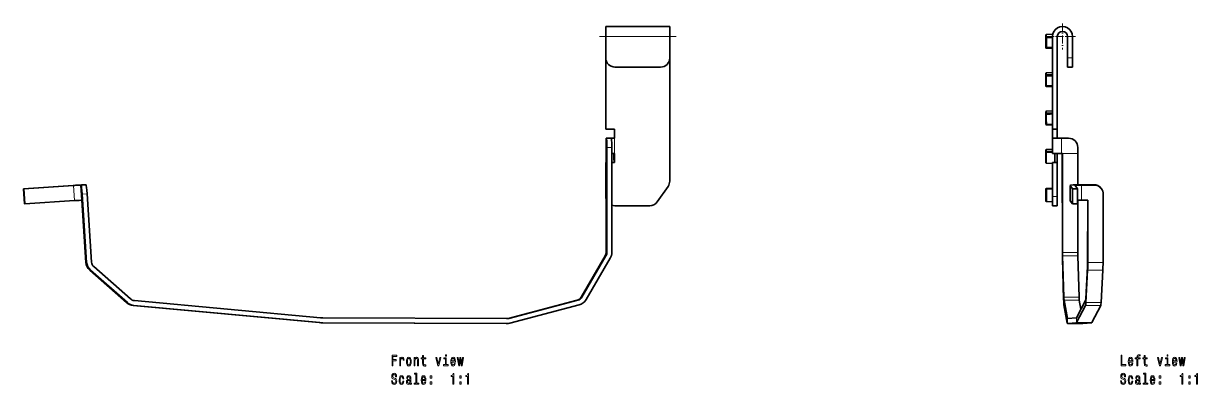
# Model space of a CAD drawing. Extents: x -463 to 319, y 68 to 187.
# Drawn here: x -463.1 to -77.9, y 68.3 to 186.7 of the extents above; entities that cross this region are included whole.
import ezdxf

# ---------------------------------------------------------------- set-up
doc = ezdxf.new("R2010")
doc.units = 0
doc.linetypes.add('DASHDOT', pattern=[18.5, 12, -3, 0.5, -3])

msp = doc.modelspace()

# ---------------------------------------------------------------- linework, layer by layer
at = {"color": 7, "lineweight": 35}
for p, q in [((-272.059814, 185.727539), (-272.059814, 182.427551)), ((-251.059814, 185.727539), (-272.059814, 185.727539)), ((-251.059814, 185.727539), (-251.059814, 182.427551)), ((-272.059814, 175.427551), (-272.059814, 182.427551)), ((-251.059814, 184.127563), (-251.059814, 182.427551)), ((-251.059814, 175.427551), (-251.059814, 182.427551)), ((-127.718506, 182.75885), (-127.718506, 182.722534)), ((-127.718506, 182.722412), (-127.718506, 182.174805)), ((-127.718506, 182.174805), (-127.718506, 181.990662)), ((-127.718506, 181.960388), (-127.718506, 181.990662)), ((-127.718506, 181.939148), (-127.718506, 181.960388)), ((-127.718506, 181.940125), (-127.718506, 179.0047)), ((-125.443359, 183.163879), (-127.434326, 183.058472)), ((-126.491089, 182.320557), (-127.429565, 182.273743)), ((-127.426025, 182.206055), (-127.429565, 182.273743)), ((-127.421021, 182.060486), (-127.423096, 182.153015)), ((-125.518799, 182.101929), (-127.421021, 182.060486)), ((-125.518799, 182.36908), (-126.491089, 182.320557)), ((-125.518799, 182.427551), (-125.518799, 152.067749)), ((-123.918823, 152.067749), (-123.918823, 182.427551)), ((-120.518799, 175.427551), (-120.518799, 182.427551)), ((-118.918823, 175.427551), (-118.918823, 182.427551)), ((-127.718506, 179.004578), (-127.718506, 178.87262)), ((-125.518799, 178.473694), (-127.434082, 178.572388)), ((-125.518799, 178.785645), (-127.421997, 178.839966)), ((-272.059814, 152.067749), (-272.059814, 175.427551)), ((-251.059814, 135.01416), (-251.059814, 175.427551)), ((-120.518799, 172.427551), (-120.518799, 175.427551)), ((-118.918823, 172.427551), (-118.918823, 175.427551)), ((-254.059814, 172.427551), (-269.059814, 172.427551)), ((-127.718506, 170.158936), (-127.718506, 170.195251)), ((-127.718506, 169.640503), (-127.718506, 170.158813)), ((-127.718506, 169.455444), (-127.718506, 169.640503)), ((-125.518799, 170.596252), (-127.434326, 170.494873)), ((-125.518799, 169.827881), (-127.428955, 169.734192)), ((-127.42627, 169.687439), (-127.428955, 169.734009)), ((-127.421875, 169.595581), (-127.42627, 169.686951)), ((-127.420532, 169.501526), (-127.421875, 169.595581)), ((-125.518799, 169.535889), (-127.420532, 169.501526)), ((-118.918823, 172.427551), (-120.518799, 172.427551)), ((-127.718506, 169.43811), (-127.718506, 169.455444)), ((-127.718506, 169.403198), (-127.718506, 169.43811)), ((-127.718506, 166.456543), (-127.718506, 169.403198)), ((-127.718506, 166.338684), (-127.718506, 166.456665)), ((-125.518799, 165.939453), (-127.434082, 166.038208)), ((-125.518799, 166.235779), (-127.422119, 166.29071)), ((-125.518799, 158.027344), (-127.43396, 157.925964)), ((-127.718506, 157.626282), (-127.718506, 157.589478)), ((-127.718506, 157.589478), (-127.718506, 157.095276)), ((-127.718506, 157.095276), (-127.718506, 156.915161)), ((-127.718506, 156.899658), (-127.718506, 156.915161)), ((-127.718506, 156.858887), (-127.718506, 156.899658)), ((-127.718506, 156.858887), (-127.718506, 153.910645)), ((-125.518799, 157.287476), (-127.428955, 157.193848)), ((-127.428955, 157.193604), (-127.426147, 157.147949)), ((-127.426147, 157.147949), (-127.422119, 157.062134)), ((-127.4198, 154.442505), (-127.422241, 153.740845)), ((-127.422119, 157.062134), (-127.420654, 156.962708)), ((-269.141602, 152.067749), (-272.059814, 152.067749)), ((-269.141602, 149.067749), (-269.141602, 152.067749)), ((-127.718506, 153.910645), (-127.718506, 153.792969)), ((-125.518799, 153.394104), (-127.434204, 153.492798)), ((-127.422241, 153.741333), (-127.427612, 153.606628)), ((-125.518799, 149.067749), (-125.518799, 152.067749)), ((-123.918823, 152.067749), (-125.518799, 152.067749)), ((-123.918823, 149.067749), (-123.918823, 152.067749)), ((-271.941895, 144.067749), (-271.94165, 149.067749)), ((-271.938477, 149.067749), (-271.94165, 149.067749)), ((-271.822754, 149.068726), (-271.938477, 149.067749)), ((-271.822754, 149.068726), (-270.224609, 149.068726)), ((-269.141602, 149.067749), (-270.224609, 149.067749)), ((-122.583252, 149.067749), (-125.518799, 149.067749)), ((-125.518799, 144.596252), (-125.518799, 149.067749)), ((-120.198242, 149.068726), (-122.583252, 149.067749)), ((-271.938477, 144.067749), (-271.941895, 144.067749)), ((-271.938477, 144.067749), (-271.919678, 144.067932)), ((-271.919678, 144.067749), (-271.938477, 144.067749)), ((-271.919678, 111.63855), (-271.919678, 144.067932)), ((-271.677734, 146.069946), (-271.677734, 144.069946)), ((-271.677734, 111.640564), (-271.677734, 144.069946)), ((-270.07959, 146.069885), (-270.07959, 144.069885)), ((-270.07959, 111.640564), (-270.07959, 144.069885)), ((-269.141846, 144.067749), (-270.07959, 144.067749)), ((-269.141846, 141.067749), (-269.141846, 144.067749)), ((-127.718506, 144.946716), (-127.718506, 145.040894)), ((-127.718506, 144.534058), (-127.718506, 145.040466)), ((-127.718506, 144.534058), (-127.718506, 144.349182)), ((-127.718506, 144.335632), (-127.718506, 144.349182)), ((-127.718506, 144.272949), (-127.718506, 144.335632)), ((-127.718506, 144.272949), (-127.718506, 141.230896)), ((-125.518799, 145.441345), (-127.434082, 145.340088)), ((-127.425049, 144.567017), (-127.422241, 144.502502)), ((-125.516968, 144.405945), (-125.518799, 144.596252)), ((-125.513306, 144.067749), (-125.516968, 144.406738)), ((-122.583252, 144.067749), (-125.513306, 144.067749)), ((-124.71875, 144.067749), (-124.71875, 143.684631)), ((-124.71875, 143.684631), (-124.71875, 141.084534)), ((-123.918823, 141.067749), (-123.918823, 144.067749)), ((-122.583252, 144.067749), (-122.193848, 144.067932)), ((-122.258301, 111.63855), (-122.27124, 144.067871)), ((-122.180786, 111.63855), (-122.193848, 144.067932)), ((-117.200562, 146.069946), (-117.199707, 144.069946)), ((-117.195557, 133.825806), (-117.199707, 144.069946)), ((-271.919678, 141.067749), (-272.059814, 141.067749)), ((-272.059814, 141.067749), (-272.059814, 129.927551)), ((-269.141846, 141.067749), (-270.07959, 141.067749)), ((-127.446045, 140.9328), (-127.446167, 140.93573)), ((-125.518799, 140.831604), (-127.445801, 140.931946)), ((-125.518799, 141.067749), (-125.518799, 141.102844)), ((-124.71875, 141.084534), (-125.518799, 141.102844)), ((-125.518799, 141.067749), (-125.518799, 129.927551)), ((-123.918823, 141.067749), (-125.518799, 141.067749)), ((-123.918823, 141.067749), (-123.918823, 129.927551)), ((-463.082764, 132.516907), (-446.744629, 133.587463)), ((-463.082764, 132.516907), (-463.005371, 132.517578)), ((-462.756592, 127.527588), (-463.082764, 132.516907)), ((-463.005371, 132.517578), (-446.667236, 133.588074)), ((-462.679199, 127.528259), (-463.005371, 132.517578)), ((-444.36792, 133.732666), (-444.165527, 133.734314)), ((-442.773193, 133.837158), (-442.570801, 133.838806)), ((-255.164062, 128.206787), (-251.602295, 133.293457)), ((-127.718628, 131.947876), (-127.718628, 128.633118)), ((-127.718506, 132.278381), (-127.718506, 132.241516)), ((-127.718506, 132.241516), (-127.718506, 131.942566)), ((-127.718506, 131.085999), (-127.718506, 131.001892)), ((-127.433716, 132.241943), (-127.434082, 132.186218)), ((-125.518799, 132.679443), (-127.43396, 132.578003)), ((-127.43335, 132.186218), (-127.42688, 132.023499)), ((-127.42688, 132.023499), (-127.422729, 131.911438)), ((-127.422729, 131.911438), (-127.42041, 131.727844)), ((-127.42041, 131.727844), (-127.4198, 131.300903)), ((-127.4198, 131.300903), (-127.419922, 131.2005)), ((-127.4198, 131.2005), (-127.4198, 130.534119)), ((-119.72229, 128.610168), (-119.708496, 133.599487)), ((-118.911865, 132.516907), (-119.704102, 133.587463)), ((-118.925659, 127.527588), (-118.911865, 132.516907)), ((-118.911865, 132.516907), (-117.313721, 132.517578)), ((-117.313721, 132.517578), (-118.105957, 133.588074)), ((-117.327515, 127.528259), (-117.313721, 132.517578)), ((-116.092163, 133.837158), (-111.917358, 133.838806)), ((-116.014893, 133.732666), (-111.840088, 133.734314)), ((-109.437012, 132.525574), (-109.514404, 132.630066)), ((-462.756592, 127.527588), (-462.679199, 127.528259)), ((-462.679199, 127.528259), (-446.34082, 128.598755)), ((-444.041748, 128.743286), (-443.936279, 128.744202)), ((-443.936279, 128.744202), (-442.603516, 108.362427)), ((-443.824707, 130.741943), (-442.361328, 108.364441)), ((-442.22998, 130.846436), (-440.766602, 108.468933)), ((-127.431641, 128.387512), (-127.43457, 128.339233)), ((-125.518799, 128.239502), (-127.43457, 128.339233)), ((-127.42395, 128.543945), (-127.431641, 128.387512)), ((-127.421143, 128.688171), (-127.42395, 128.543945)), ((-127.4198, 128.912476), (-127.421143, 128.688171)), ((-127.4198, 130.534119), (-127.4198, 130.039307)), ((-127.4198, 129.05603), (-127.419678, 128.912476)), ((-127.419678, 130.039307), (-127.419678, 129.05603)), ((-125.518799, 126.927551), (-125.518799, 129.927551)), ((-123.918823, 126.927551), (-123.918823, 129.927551)), ((-118.925659, 127.527588), (-119.717896, 128.598145)), ((-118.925659, 127.527588), (-117.327515, 127.528259)), ((-117.186646, 111.640564), (-117.193604, 128.720276)), ((-116.028687, 128.743286), (-113.851562, 128.744202)), ((-113.929199, 128.744141), (-113.985229, 108.466919)), ((-113.851562, 128.744202), (-113.907959, 108.362427)), ((-108.851929, 130.741943), (-108.913818, 108.364441)), ((-269.059814, 126.927551), (-257.621582, 126.927551)), ((-125.518799, 126.927551), (-123.918823, 126.927551)), ((-280.12915, 96.952942), (-272.218994, 110.530151)), ((-279.887207, 96.954956), (-271.976807, 110.532166)), ((-278.506592, 96.148804), (-270.596436, 109.725952)), ((-121.843628, 96.14679), (-122.232422, 109.723938)), ((-121.7771, 96.952942), (-122.165894, 110.530151)), ((-116.782959, 96.954956), (-117.171753, 110.532166)), ((-441.318848, 105.753845), (-429.251709, 95.156921)), ((-441.076904, 105.755859), (-429.009766, 95.158936)), ((-440.022949, 106.958679), (-427.955811, 96.361755)), ((-114.020752, 106.956665), (-114.601196, 96.359802)), ((-113.969116, 105.753845), (-114.549683, 95.156921)), ((-108.974976, 105.755859), (-109.555542, 95.158936)), ((-427.096436, 94.229675), (-366.052246, 88.607849)), ((-426.854492, 94.231628), (-365.810059, 88.609863)), ((-426.708008, 95.824951), (-365.663818, 90.203125)), ((-304.121094, 89.965149), (-281.468018, 95.933899)), ((-303.87915, 89.967163), (-281.22583, 95.935913)), ((-303.472412, 88.419861), (-280.819092, 94.388611)), ((-120.630737, 88.417847), (-121.730957, 94.386597)), ((-120.611572, 89.965149), (-121.711792, 95.933899)), ((-114.661499, 95.822937), (-117.617554, 90.201172)), ((-114.653809, 94.229675), (-117.609863, 88.607849)), ((-116.168579, 92.95697), (-116.717651, 95.935913)), ((-109.659668, 94.231628), (-112.615723, 88.609863)), ((-364.863037, 90.164551), (-304.448242, 89.894714)), ((-117.656372, 90.162537), (-120.583984, 89.892761)), ((-365.112061, 88.562561), (-304.697266, 88.292725)), ((-364.870117, 88.564575), (-304.455322, 88.294739)), ((-304.697266, 88.292725), (-304.455322, 88.294739)), ((-120.583862, 88.292725), (-115.589722, 88.294739)), ((-117.655396, 88.562561), (-120.583008, 88.292725)), ((-112.661255, 88.564575), (-115.588867, 88.294739))]:
    msp.add_line(p, q, dxfattribs=at)
at = {"color": 7, "linetype": 'DASHDOT', "lineweight": 18, "ltscale": 0.2145}
msp.add_line((-122.21875, 186.717529), (-122.21875, 178.137512), dxfattribs=at)
at = {"color": 7, "linetype": 'DASHDOT', "lineweight": 18}
msp.add_line((-248.959717, 182.427551), (-274.1604, 182.427551), dxfattribs=at)
at = {"color": 7, "lineweight": 18}
for p, q in [((-251.059814, 182.427551), (-272.059814, 182.427551)), ((-127.433716, 183.021912), (-127.434326, 183.058472)), ((-125.443726, 183.126892), (-127.433716, 183.02179)), ((-127.433716, 182.474121), (-127.433716, 183.02179)), ((-127.433716, 182.474121), (-125.515503, 182.575439)), ((-127.423096, 182.153015), (-127.425903, 182.205505)), ((-118.918823, 175.427551), (-120.518799, 175.427551)), ((-127.420532, 169.501587), (-127.444458, 169.501221)), ((-127.433716, 170.458252), (-127.434326, 170.494873)), ((-125.518799, 170.559265), (-127.433716, 170.45813)), ((-127.433716, 169.939758), (-127.433716, 170.457825)), ((-125.518799, 170.040955), (-127.433716, 169.939758)), ((-125.518799, 157.989929), (-127.433716, 157.888733)), ((-127.433716, 157.394653), (-127.433716, 157.888733)), ((-125.518799, 157.495789), (-127.433716, 157.394653)), ((-127.420654, 156.962708), (-127.420044, 156.500427)), ((-127.420044, 156.500427), (-127.420044, 155.679138)), ((-127.4198, 154.654968), (-127.419678, 154.442505)), ((-127.419678, 155.679138), (-127.419678, 155.316772)), ((-127.419678, 155.316772), (-127.419678, 154.654968)), ((-125.518799, 156.998535), (-126.219727, 156.985168)), ((-127.431885, 153.531006), (-127.434204, 153.492798)), ((-127.427612, 153.606628), (-127.431885, 153.531006)), ((-125.518799, 153.684753), (-127.422241, 153.740845)), ((-271.938477, 144.067749), (-271.938477, 149.067749)), ((-269.141846, 144.067749), (-269.141602, 149.067749)), ((-122.583252, 144.067749), (-122.583252, 149.067749)), ((-271.919678, 144.067932), (-271.677734, 144.069946)), ((-271.677734, 146.069946), (-270.07959, 146.069885)), ((-127.420532, 144.372192), (-127.444946, 144.371765)), ((-127.433716, 145.340088), (-127.433716, 144.833374)), ((-127.433716, 144.833435), (-125.518799, 144.93457)), ((-125.518799, 144.715454), (-127.428467, 144.623413)), ((-127.428467, 144.623413), (-127.425049, 144.567017)), ((-127.422241, 144.502502), (-127.420532, 144.372192)), ((-125.516968, 144.405945), (-127.420532, 144.372192)), ((-127.420532, 144.372192), (-127.419678, 142.860596)), ((-127.419678, 142.860596), (-127.420288, 141.376404)), ((-122.193848, 144.067932), (-117.199707, 144.069946)), ((-127.430054, 141.001465), (-127.43335, 140.93512)), ((-127.427124, 141.050781), (-127.430054, 141.001465)), ((-127.420532, 141.331909), (-127.427124, 141.050781)), ((-127.420288, 141.376404), (-127.420044, 141.331909)), ((-446.34082, 128.598755), (-446.667236, 133.588074)), ((-444.36792, 133.732666), (-442.773193, 133.837158)), ((-444.041748, 128.743286), (-444.36792, 133.732666)), ((-444.165527, 133.734314), (-442.570801, 133.838806)), ((-125.518799, 132.641968), (-127.433716, 132.540833)), ((-127.433716, 132.241943), (-127.433716, 132.540833)), ((-125.518799, 132.343079), (-127.433716, 132.241943)), ((-119.717896, 128.598145), (-119.704102, 133.587463)), ((-116.014893, 133.732666), (-116.092163, 133.837158)), ((-116.028687, 128.743286), (-116.014893, 133.732666)), ((-111.840088, 133.734314), (-111.917358, 133.838806)), ((-443.824707, 130.741943), (-442.22998, 130.846436)), ((-125.518799, 129.927551), (-123.918823, 129.927551)), ((-442.603516, 108.362427), (-442.361328, 108.364441)), ((-272.218994, 110.530151), (-271.976807, 110.532166)), ((-271.919678, 111.63855), (-271.677734, 111.640564)), ((-122.180786, 111.63855), (-122.258301, 111.63855)), ((-122.165894, 110.530151), (-122.232422, 109.723938)), ((-122.180786, 111.63855), (-117.186646, 111.640564)), ((-122.165894, 110.530151), (-117.171753, 110.532166)), ((-113.985229, 108.466919), (-113.907959, 108.362427)), ((-113.907959, 108.362427), (-108.913818, 108.364441)), ((-441.318848, 105.753845), (-441.076904, 105.755859)), ((-114.020752, 106.956665), (-113.969116, 105.753845)), ((-113.969116, 105.753845), (-108.974976, 105.755859)), ((-280.12915, 96.952942), (-279.887207, 96.954956)), ((-121.7771, 96.952942), (-121.843628, 96.14679)), ((-121.7771, 96.952942), (-116.782959, 96.954956)), ((-114.601196, 96.359802), (-114.549683, 95.156921)), ((-429.251709, 95.156921), (-429.009766, 95.158936)), ((-427.096436, 94.229675), (-426.854492, 94.231628)), ((-281.468018, 95.933899), (-281.22583, 95.935913)), ((-121.711792, 95.933899), (-121.730957, 94.386597)), ((-121.711792, 95.933899), (-116.717651, 95.935913)), ((-114.661499, 95.822937), (-114.653809, 94.229675)), ((-114.653809, 94.229675), (-109.659668, 94.231628)), ((-114.549683, 95.156921), (-109.555542, 95.158936)), ((-366.052246, 88.607849), (-365.810059, 88.609863)), ((-304.121094, 89.965149), (-303.87915, 89.967163)), ((-120.611572, 89.965149), (-120.630737, 88.417847)), ((-120.611572, 89.965149), (-119.794678, 89.965454)), ((-120.583984, 89.892761), (-120.583008, 88.292725)), ((-117.656372, 90.162537), (-117.655396, 88.562561)), ((-117.617554, 90.201172), (-117.609863, 88.607849)), ((-117.609863, 88.607849), (-112.615723, 88.609863)), ((-365.112061, 88.562561), (-364.870117, 88.564575)), ((-120.583008, 88.292725), (-115.588867, 88.294739)), ((-117.655396, 88.562561), (-112.661255, 88.564575))]:
    msp.add_line(p, q, dxfattribs=at)
at = {"color": 7, "linetype": 'DASHDOT', "lineweight": 18, "ltscale": 0.214502}
msp.add_line((-117.928711, 182.427551), (-126.508789, 182.427551), dxfattribs=at)
at = {"color": 7, "lineweight": 18}
for points in [[(-127.718506, 181.990662), (-127.665649, 182.151306), (-127.55835, 182.241272), (-127.429565, 182.273743)], [(-127.421021, 182.060486), (-127.592285, 182.038208), (-127.664551, 182.008972), (-127.706177, 181.974182), (-127.718506, 181.940125)], [(-127.426025, 182.20166), (-127.605347, 182.14917), (-127.689819, 182.063354)], [(-127.718506, 179.0047), (-127.711182, 178.968506), (-127.652954, 178.902161), (-127.555786, 178.858521), (-127.421997, 178.840332)], [(-127.428955, 169.734131), (-127.597534, 169.679199), (-127.689209, 169.575684), (-127.718506, 169.455444)], [(-127.42627, 169.686829), (-127.594116, 169.639893), (-127.686523, 169.549927), (-127.718506, 169.43811)], [(-127.444458, 169.501221), (-127.604858, 169.480225), (-127.670898, 169.45636), (-127.707764, 169.42926), (-127.716431, 169.414734), (-127.718506, 169.403198)], [(-127.421875, 169.594727), (-127.626343, 169.551086), (-127.682983, 169.511963)], [(-127.422119, 166.29071), (-127.589966, 166.320435), (-127.660522, 166.358521), (-127.710205, 166.417603)], [(-127.718506, 156.915161), (-127.665527, 157.073303), (-127.558105, 157.161865), (-127.428955, 157.193665)], [(-127.420654, 156.962708), (-127.592041, 156.943542), (-127.664551, 156.918274), (-127.706299, 156.888245), (-127.716187, 156.871948), (-127.718506, 156.858887)], [(-127.426147, 157.147156), (-127.599976, 157.096619), (-127.684814, 157.013184)], [(-127.718506, 153.910645), (-127.688599, 153.836853), (-127.653076, 153.805115), (-127.555786, 153.760071), (-127.422241, 153.741333)], [(-127.718506, 144.349182), (-127.665405, 144.505005), (-127.557861, 144.592163), (-127.428467, 144.623413)], [(-127.444946, 144.371765), (-127.605591, 144.350525), (-127.670776, 144.32666), (-127.707642, 144.299377), (-127.716309, 144.284912), (-127.718506, 144.272949)]]:
    msp.add_lwpolyline(points, dxfattribs=at)
at = {"color": 7, "lineweight": 35}
for points in [[(-127.423096, 182.1521), (-127.612305, 182.106812), (-127.692505, 182.038452)], [(-127.422119, 157.061218), (-127.633911, 157.012146), (-127.705811, 156.94635), (-127.718506, 156.899658)], [(-269.350342, 143.684631), (-269.361328, 142.911865), (-269.351562, 142.129944), (-269.318604, 141.619812), (-269.237305, 141.261719), (-269.141846, 141.084534)], [(-127.425049, 144.565918), (-127.534058, 144.548157), (-127.633057, 144.496582), (-127.688232, 144.436157), (-127.718506, 144.335327)], [(-127.422241, 144.501709), (-127.633911, 144.451233), (-127.705811, 144.383728), (-127.718506, 144.335632)]]:
    msp.add_lwpolyline(points, dxfattribs=at)
at = {"color": 7, "lineweight": 18}
for points in [[(-342.177368, 74.435303), (-341.858429, 74.435303), (-341.858429, 76.04409), (-340.857056, 76.04409), (-340.857056, 76.462677), (-341.858429, 76.462677), (-341.858429, 77.511673), (-340.627289, 77.511673), (-340.627289, 77.935303), (-342.177368, 77.935303)], [(-339.656555, 74.435303), (-339.354767, 74.435303), (-339.354767, 75.983574), (-339.323914, 76.356773), (-339.231323, 76.624062), (-339.080414, 76.785446), (-338.878082, 76.840919), (-338.727203, 76.805618), (-338.614014, 76.704758), (-338.545441, 76.533287), (-338.521423, 76.3013), (-338.216217, 76.3013), (-338.257355, 76.709801), (-338.370544, 77.002304), (-338.559143, 77.178818), (-338.816376, 77.239334), (-338.991272, 77.19899), (-339.142151, 77.098129), (-339.275909, 76.926659), (-339.382202, 76.694672), (-339.382202, 77.143517), (-339.656555, 77.143517)], [(-337.444397, 75.786888), (-337.389526, 75.171616), (-337.231781, 74.71772), (-336.981445, 74.435303), (-336.645355, 74.339485), (-336.312714, 74.435303), (-336.062347, 74.712677), (-335.904602, 75.166573), (-335.846313, 75.786888), (-335.904602, 76.402161), (-336.062347, 76.861092), (-336.312714, 77.138474), (-336.645355, 77.239334), (-336.981445, 77.138474), (-337.231781, 76.856049), (-337.389526, 76.402161)], [(-334.940735, 74.435303), (-334.638947, 74.435303), (-334.638947, 75.998703), (-334.608093, 76.356773), (-334.508636, 76.619019), (-334.354309, 76.780403), (-334.14856, 76.840919), (-333.983948, 76.790489), (-333.881042, 76.65432), (-333.82962, 76.427376), (-333.812469, 76.124786), (-333.812469, 74.435303), (-333.510681, 74.435303), (-333.510681, 76.215561), (-333.524414, 76.573631), (-333.586121, 76.871185), (-333.788452, 77.143517), (-334.103973, 77.239334), (-334.27887, 77.204033), (-334.426331, 77.108215), (-334.553223, 76.946831), (-334.652679, 76.729973), (-334.652679, 77.143517), (-334.940735, 77.143517)], [(-332.121582, 76.6745), (-332.121582, 75.317871), (-332.101013, 74.879105), (-332.004974, 74.576515), (-331.812927, 74.400002), (-331.487152, 74.339485), (-331.130493, 74.3647), (-331.130493, 74.747986), (-331.391113, 74.71772), (-331.627747, 74.758072), (-331.754639, 74.884148), (-331.809509, 75.095963), (-331.819794, 75.393517), (-331.819794, 76.6745), (-331.130493, 76.6745), (-331.130493, 77.052734), (-331.819794, 77.052734), (-331.819794, 77.844528), (-332.121582, 77.844528), (-332.121582, 77.052734), (-332.642853, 77.052734), (-332.642853, 76.6745)], [(-327.145111, 74.435303), (-326.826172, 74.435303), (-326.154022, 77.143517), (-326.466095, 77.143517), (-326.983948, 74.959801), (-327.512054, 77.143517), (-327.827576, 77.143517)], [(-324.36026, 74.808502), (-324.36026, 77.052734), (-325.135284, 77.052734), (-325.135284, 76.6745), (-324.662048, 76.6745), (-324.662048, 74.808502), (-325.279327, 74.808502), (-325.279327, 74.435303), (-323.736115, 74.435303), (-323.736115, 74.808502)], [(-324.349976, 78.056343), (-324.668884, 78.056343), (-324.668884, 77.552017), (-324.349976, 77.552017)], [(-322.604187, 75.660805), (-321.397064, 75.660805), (-321.393616, 75.867577), (-321.448486, 76.447548), (-321.599396, 76.881271), (-321.839447, 77.143517), (-322.158386, 77.239334), (-322.470459, 77.138474), (-322.71051, 76.856049), (-322.864838, 76.397118), (-322.919708, 75.791931), (-322.868256, 75.171616), (-322.713928, 74.71772), (-322.477325, 74.435303), (-322.168671, 74.339485), (-321.901184, 74.405045), (-321.681702, 74.576515), (-321.520508, 74.848846), (-321.427917, 75.21196), (-321.726288, 75.21196), (-321.787994, 75.010231), (-321.877167, 74.858932), (-322.130951, 74.7379), (-322.326416, 74.793373), (-322.473877, 74.969887), (-322.569916, 75.257347), (-322.604187, 75.645676)], [(-320.01825, 74.435303), (-319.743896, 76.735016), (-319.469543, 74.435303), (-319.181458, 74.435303), (-318.72879, 77.143517), (-319.020294, 77.143517), (-319.3255, 74.843803), (-319.596405, 77.143517), (-319.894775, 77.143517), (-320.16571, 74.843803), (-320.470917, 77.143517), (-320.758972, 77.143517), (-320.306305, 74.435303)], [(-103.004372, 74.435303), (-101.474861, 74.435303), (-101.474861, 74.858932), (-102.688866, 74.858932), (-102.688866, 77.935303), (-103.004372, 77.935303)], [(-100.339531, 75.660805), (-99.132385, 75.660805), (-99.128952, 75.867577), (-99.183823, 76.447548), (-99.334717, 76.881271), (-99.574776, 77.143517), (-99.893707, 77.239334), (-100.205788, 77.138474), (-100.445847, 76.856049), (-100.600166, 76.397118), (-100.655037, 75.791931), (-100.603592, 75.171616), (-100.449272, 74.71772), (-100.212646, 74.435303), (-99.903999, 74.339485), (-99.636505, 74.405045), (-99.417023, 74.576515), (-99.255844, 74.848846), (-99.163246, 75.21196), (-99.461609, 75.21196), (-99.523338, 75.010231), (-99.612503, 74.858932), (-99.866272, 74.7379), (-100.061752, 74.793373), (-100.209213, 74.969887), (-100.305237, 75.257347), (-100.339531, 75.645676)], [(-97.770714, 76.6745), (-97.770714, 74.435303), (-97.468925, 74.435303), (-97.468925, 76.6745), (-96.783051, 76.6745), (-96.783051, 77.052734), (-97.468925, 77.052734), (-97.468925, 77.219162), (-97.444923, 77.420891), (-97.366043, 77.55706), (-97.2323, 77.637749), (-97.040253, 77.668015), (-96.783051, 77.647842), (-96.783051, 78.031128), (-97.108841, 78.056343), (-97.40377, 78.010948), (-97.609528, 77.874786), (-97.732986, 77.637749), (-97.770714, 77.299858), (-97.770714, 77.052734), (-98.322845, 77.052734), (-98.322845, 76.6745)], [(-95.369934, 76.6745), (-95.369934, 75.317871), (-95.349358, 74.879105), (-95.253334, 74.576515), (-95.061287, 74.400002), (-94.735497, 74.339485), (-94.378838, 74.3647), (-94.378838, 74.747986), (-94.639473, 74.71772), (-94.876099, 74.758072), (-95.002991, 74.884148), (-95.057861, 75.095963), (-95.068146, 75.393517), (-95.068146, 76.6745), (-94.378838, 76.6745), (-94.378838, 77.052734), (-95.068146, 77.052734), (-95.068146, 77.844528), (-95.369934, 77.844528), (-95.369934, 77.052734), (-95.891205, 77.052734), (-95.891205, 76.6745)], [(-90.393478, 74.435303), (-90.074547, 74.435303), (-89.402382, 77.143517), (-89.714462, 77.143517), (-90.2323, 74.959801), (-90.760422, 77.143517), (-91.075928, 77.143517)], [(-87.608612, 74.808502), (-87.608612, 77.052734), (-88.383652, 77.052734), (-88.383652, 76.6745), (-87.910393, 76.6745), (-87.910393, 74.808502), (-88.527687, 74.808502), (-88.527687, 74.435303), (-86.984459, 74.435303), (-86.984459, 74.808502)], [(-87.59832, 78.056343), (-87.917252, 78.056343), (-87.917252, 77.552017), (-87.59832, 77.552017)], [(-85.852554, 75.660805), (-84.645409, 75.660805), (-84.641983, 75.867577), (-84.696854, 76.447548), (-84.847748, 76.881271), (-85.087799, 77.143517), (-85.406738, 77.239334), (-85.718811, 77.138474), (-85.95887, 76.856049), (-86.11319, 76.397118), (-86.16806, 75.791931), (-86.116623, 75.171616), (-85.962296, 74.71772), (-85.72567, 74.435303), (-85.417023, 74.339485), (-85.149536, 74.405045), (-84.930054, 74.576515), (-84.768867, 74.848846), (-84.676277, 75.21196), (-84.974632, 75.21196), (-85.036362, 75.010231), (-85.125526, 74.858932), (-85.379303, 74.7379), (-85.574776, 74.793373), (-85.722244, 74.969887), (-85.818268, 75.257347), (-85.852554, 75.645676)], [(-83.266594, 74.435303), (-82.992241, 76.735016), (-82.717888, 74.435303), (-82.429817, 74.435303), (-81.977142, 77.143517), (-82.268639, 77.143517), (-82.573853, 74.843803), (-82.844772, 77.143517), (-83.143135, 77.143517), (-83.414055, 74.843803), (-83.719269, 77.143517), (-84.007339, 77.143517), (-83.554657, 74.435303)], [(-337.135742, 75.791931), (-337.104889, 76.245819), (-337.008881, 76.573631), (-336.854553, 76.77536), (-336.645355, 76.845963), (-336.439575, 76.77536), (-336.285278, 76.578674), (-336.18924, 76.245819), (-336.154938, 75.791931), (-336.18924, 75.333), (-336.285278, 75.000145), (-336.439575, 74.798416), (-336.645355, 74.732857), (-336.854553, 74.798416), (-337.008881, 75.000145), (-337.104889, 75.333)], [(-322.604187, 76.034004), (-322.566467, 76.381989), (-322.473877, 76.639191), (-322.333282, 76.795532), (-322.148102, 76.851006), (-321.966339, 76.795532), (-321.825714, 76.639191), (-321.73999, 76.381989), (-321.709137, 76.034004)], [(-100.339531, 76.034004), (-100.301811, 76.381989), (-100.209213, 76.639191), (-100.068611, 76.795532), (-99.883423, 76.851006), (-99.701668, 76.795532), (-99.561058, 76.639191), (-99.475327, 76.381989), (-99.444458, 76.034004)], [(-85.852554, 76.034004), (-85.814835, 76.381989), (-85.722244, 76.639191), (-85.581635, 76.795532), (-85.396446, 76.851006), (-85.214691, 76.795532), (-85.074081, 76.639191), (-84.98835, 76.381989), (-84.957489, 76.034004)], [(-342.016174, 69.543373), (-342.328278, 69.543373), (-342.259674, 69.008789), (-342.088196, 68.615417), (-341.824127, 68.378387), (-341.467499, 68.292656), (-341.114258, 68.373344), (-340.850189, 68.595245), (-340.682159, 68.94323), (-340.620422, 69.402161), (-340.671875, 69.815704), (-340.815887, 70.083), (-341.049103, 70.259514), (-341.361176, 70.390633), (-341.628662, 70.486458), (-341.803558, 70.597404), (-341.903015, 70.758789), (-341.933868, 71.010956), (-341.903015, 71.2379), (-341.813843, 71.40937), (-341.676666, 71.52536), (-341.488068, 71.565704), (-341.296021, 71.515274), (-341.145111, 71.379105), (-341.045654, 71.152161), (-340.99765, 70.844528), (-340.685577, 70.844528), (-340.685577, 70.854614), (-340.740448, 71.328674), (-340.901642, 71.681702), (-341.155396, 71.903603), (-341.498352, 71.979248), (-341.807007, 71.903603), (-342.047058, 71.691788), (-342.201385, 71.363976), (-342.256256, 70.940346), (-342.21167, 70.562103), (-342.08136, 70.304901), (-341.87558, 70.13343), (-341.59436, 70.002304), (-341.316589, 69.886314), (-341.107391, 69.77536), (-340.980499, 69.613976), (-340.935944, 69.35173), (-340.977081, 69.084442), (-341.083405, 68.882713), (-341.244568, 68.75663), (-341.453766, 68.716286), (-341.686981, 68.771759), (-341.865295, 68.933144), (-341.978455, 69.195389)], [(-338.596893, 70.19899), (-338.298523, 70.19899), (-338.36026, 70.602448), (-338.507721, 70.920174), (-338.737488, 71.116859), (-339.035828, 71.192505), (-339.365051, 71.091644), (-339.615417, 70.809219), (-339.773163, 70.350288), (-339.828033, 69.735016), (-339.776581, 69.124786), (-339.622253, 68.670891), (-339.378784, 68.388474), (-339.046143, 68.292656), (-338.75119, 68.368301), (-338.521423, 68.580116), (-338.363678, 68.912971), (-338.295105, 69.356773), (-338.58316, 69.356773), (-338.634613, 69.074356), (-338.730621, 68.862534), (-338.867798, 68.731415), (-339.035828, 68.691071), (-339.245026, 68.75663), (-339.395935, 68.958359), (-339.488525, 69.286171), (-339.519379, 69.750145), (-339.488525, 70.204033), (-339.392487, 70.531845), (-339.23819, 70.733574), (-339.035828, 70.804176), (-338.857513, 70.758789), (-338.723755, 70.642799), (-338.634613, 70.451157)], [(-336.261261, 68.741501), (-336.261261, 68.726372), (-336.24411, 68.554901), (-336.192657, 68.433861), (-335.976624, 68.338043), (-335.808594, 68.378387), (-335.808594, 68.721329), (-335.880585, 68.7062), (-335.976624, 68.771759), (-335.993774, 68.973488), (-335.993774, 70.375504), (-336.034912, 70.733574), (-336.154938, 70.985733), (-336.364136, 71.137032), (-336.659058, 71.192505), (-336.947144, 71.131989), (-337.15976, 70.960518), (-337.293518, 70.69323), (-337.338104, 70.340202), (-337.338104, 70.309944), (-337.067169, 70.309944), (-337.043152, 70.521759), (-336.967712, 70.673058), (-336.844269, 70.763832), (-336.669373, 70.799133), (-336.501312, 70.773918), (-336.381287, 70.698273), (-336.309265, 70.567146), (-336.285278, 70.38559), (-336.298981, 70.173775), (-336.353851, 70.067871), (-336.491028, 70.017433), (-336.74823, 69.977089), (-337.043152, 69.886314), (-337.25235, 69.72493), (-337.375824, 69.472771), (-337.413544, 69.099571), (-337.379242, 68.766716), (-337.272919, 68.5196), (-337.101471, 68.363258), (-336.864838, 68.307785), (-336.545898, 68.413689)], [(-336.295563, 69.336601), (-336.3367, 69.074356), (-336.446442, 68.87262), (-336.611053, 68.741501), (-336.813385, 68.696114), (-336.943695, 68.721329), (-337.036316, 68.802017), (-337.094604, 68.94323), (-337.111755, 69.139915), (-337.098022, 69.316429), (-337.043152, 69.442505), (-336.823669, 69.583717), (-336.545898, 69.644234), (-336.295563, 69.765274)], [(-334.340607, 71.636314), (-334.340607, 68.761673), (-334.961304, 68.761673), (-334.961304, 68.388474), (-333.421509, 68.388474), (-333.421509, 68.761673), (-334.038818, 68.761673), (-334.038818, 72.009514), (-334.813843, 72.009514), (-334.813843, 71.636314)], [(-332.262177, 69.613976), (-331.055023, 69.613976), (-331.051605, 69.820747), (-331.106476, 70.400719), (-331.257355, 70.834442), (-331.497437, 71.096687), (-331.816345, 71.192505), (-332.128448, 71.091644), (-332.3685, 70.809219), (-332.522827, 70.350288), (-332.577698, 69.745102), (-332.526245, 69.124786), (-332.371918, 68.670891), (-332.135284, 68.388474), (-331.82666, 68.292656), (-331.559143, 68.358215), (-331.339661, 68.529686), (-331.178497, 68.802017), (-331.085907, 69.165131), (-331.384247, 69.165131), (-331.445984, 68.963402), (-331.535156, 68.812103), (-331.78894, 68.691071), (-331.984406, 68.746544), (-332.131866, 68.923058), (-332.227875, 69.210518), (-332.262177, 69.598846)], [(-332.262177, 69.987175), (-332.224457, 70.335159), (-332.131866, 70.592361), (-331.991272, 70.748703), (-331.806061, 70.804176), (-331.624329, 70.748703), (-331.483704, 70.592361), (-331.39798, 70.335159), (-331.367096, 69.987175)], [(-329.638489, 70.345245), (-329.165222, 70.345245), (-329.165222, 71.096687), (-329.638489, 71.096687)], [(-322.220093, 68.388474), (-321.90802, 68.388474), (-321.90802, 71.913689), (-322.141235, 71.913689), (-322.202972, 71.606056), (-322.326416, 71.399277), (-322.515045, 71.278244), (-322.775665, 71.2379), (-322.775665, 70.879829), (-322.220093, 70.879829)], [(-319.980499, 70.345245), (-319.507263, 70.345245), (-319.507263, 71.096687), (-319.980499, 71.096687)], [(-317.391113, 68.388474), (-317.079041, 68.388474), (-317.079041, 71.913689), (-317.312256, 71.913689), (-317.373962, 71.606056), (-317.497437, 71.399277), (-317.686035, 71.278244), (-317.946686, 71.2379), (-317.946686, 70.879829), (-317.391113, 70.879829)], [(-102.850052, 69.543373), (-103.162125, 69.543373), (-103.093536, 69.008789), (-102.922066, 68.615417), (-102.658005, 68.378387), (-102.301346, 68.292656), (-101.94812, 68.373344), (-101.684059, 68.595245), (-101.516014, 68.94323), (-101.454285, 69.402161), (-101.50573, 69.815704), (-101.649765, 70.083), (-101.882965, 70.259514), (-102.195038, 70.390633), (-102.462532, 70.486458), (-102.637428, 70.597404), (-102.736877, 70.758789), (-102.767746, 71.010956), (-102.736877, 71.2379), (-102.647713, 71.40937), (-102.510544, 71.52536), (-102.321922, 71.565704), (-102.129875, 71.515274), (-101.978981, 71.379105), (-101.879532, 71.152161), (-101.83152, 70.844528), (-101.519447, 70.844528), (-101.519447, 70.854614), (-101.574318, 71.328674), (-101.735497, 71.681702), (-101.989273, 71.903603), (-102.332214, 71.979248), (-102.640854, 71.903603), (-102.880913, 71.691788), (-103.03524, 71.363976), (-103.090111, 70.940346), (-103.045525, 70.562103), (-102.915207, 70.304901), (-102.709442, 70.13343), (-102.428238, 70.002304), (-102.150452, 69.886314), (-101.941261, 69.77536), (-101.814377, 69.613976), (-101.769791, 69.35173), (-101.810944, 69.084442), (-101.917252, 68.882713), (-102.078438, 68.75663), (-102.287628, 68.716286), (-102.520828, 68.771759), (-102.699158, 68.933144), (-102.812325, 69.195389)], [(-99.43074, 70.19899), (-99.132385, 70.19899), (-99.194115, 70.602448), (-99.341576, 70.920174), (-99.57135, 71.116859), (-99.869705, 71.192505), (-100.198929, 71.091644), (-100.449272, 70.809219), (-100.607025, 70.350288), (-100.661896, 69.735016), (-100.610451, 69.124786), (-100.456131, 68.670891), (-100.212646, 68.388474), (-99.87999, 68.292656), (-99.585068, 68.368301), (-99.355293, 68.580116), (-99.19754, 68.912971), (-99.128952, 69.356773), (-99.417023, 69.356773), (-99.468468, 69.074356), (-99.564491, 68.862534), (-99.701668, 68.731415), (-99.869705, 68.691071), (-100.078896, 68.75663), (-100.22979, 68.958359), (-100.322388, 69.286171), (-100.353249, 69.750145), (-100.322388, 70.204033), (-100.226364, 70.531845), (-100.072037, 70.733574), (-99.869705, 70.804176), (-99.691376, 70.758789), (-99.557632, 70.642799), (-99.468468, 70.451157)], [(-97.095123, 68.741501), (-97.095123, 68.726372), (-97.077972, 68.554901), (-97.026535, 68.433861), (-96.810486, 68.338043), (-96.642441, 68.378387), (-96.642441, 68.721329), (-96.714462, 68.7062), (-96.810486, 68.771759), (-96.827629, 68.973488), (-96.827629, 70.375504), (-96.868782, 70.733574), (-96.988808, 70.985733), (-97.198006, 71.137032), (-97.492935, 71.192505), (-97.780998, 71.131989), (-97.993622, 70.960518), (-98.127373, 70.69323), (-98.171951, 70.340202), (-98.171951, 70.309944), (-97.901031, 70.309944), (-97.877022, 70.521759), (-97.801575, 70.673058), (-97.678116, 70.763832), (-97.50322, 70.799133), (-97.335182, 70.773918), (-97.215149, 70.698273), (-97.143135, 70.567146), (-97.119125, 70.38559), (-97.132843, 70.173775), (-97.187714, 70.067871), (-97.32489, 70.017433), (-97.582092, 69.977089), (-97.877022, 69.886314), (-98.08622, 69.72493), (-98.209679, 69.472771), (-98.247398, 69.099571), (-98.213104, 68.766716), (-98.106796, 68.5196), (-97.935326, 68.363258), (-97.698692, 68.307785), (-97.379761, 68.413689)], [(-97.129417, 69.336601), (-97.17057, 69.074356), (-97.280312, 68.87262), (-97.444923, 68.741501), (-97.647255, 68.696114), (-97.777573, 68.721329), (-97.870163, 68.802017), (-97.928467, 68.94323), (-97.94561, 69.139915), (-97.931892, 69.316429), (-97.877022, 69.442505), (-97.657539, 69.583717), (-97.379761, 69.644234), (-97.129417, 69.765274)], [(-95.174461, 71.636314), (-95.174461, 68.761673), (-95.795181, 68.761673), (-95.795181, 68.388474), (-94.255379, 68.388474), (-94.255379, 68.761673), (-94.872673, 68.761673), (-94.872673, 72.009514), (-95.647713, 72.009514), (-95.647713, 71.636314)], [(-93.096046, 69.613976), (-91.888901, 69.613976), (-91.885468, 69.820747), (-91.940338, 70.400719), (-92.091232, 70.834442), (-92.331291, 71.096687), (-92.650223, 71.192505), (-92.962296, 71.091644), (-93.202354, 70.809219), (-93.356674, 70.350288), (-93.411545, 69.745102), (-93.360107, 69.124786), (-93.205788, 68.670891), (-92.969154, 68.388474), (-92.660507, 68.292656), (-92.393021, 68.358215), (-92.173538, 68.529686), (-92.012352, 68.802017), (-91.919762, 69.165131), (-92.218117, 69.165131), (-92.279846, 68.963402), (-92.369011, 68.812103), (-92.622787, 68.691071), (-92.81826, 68.746544), (-92.965729, 68.923058), (-93.061752, 69.210518), (-93.096046, 69.598846)], [(-93.096046, 69.987175), (-93.058319, 70.335159), (-92.965729, 70.592361), (-92.825119, 70.748703), (-92.639938, 70.804176), (-92.458176, 70.748703), (-92.317574, 70.592361), (-92.231834, 70.335159), (-92.200974, 69.987175)], [(-90.472351, 70.345245), (-89.9991, 70.345245), (-89.9991, 71.096687), (-90.472351, 71.096687)], [(-83.05397, 68.388474), (-82.741898, 68.388474), (-82.741898, 71.913689), (-82.975098, 71.913689), (-83.036819, 71.606056), (-83.160278, 71.399277), (-83.3489, 71.278244), (-83.609528, 71.2379), (-83.609528, 70.879829), (-83.05397, 70.879829)], [(-80.814377, 70.345245), (-80.341118, 70.345245), (-80.341118, 71.096687), (-80.814377, 71.096687)], [(-78.224976, 68.388474), (-77.912903, 68.388474), (-77.912903, 71.913689), (-78.146103, 71.913689), (-78.207832, 71.606056), (-78.331291, 71.399277), (-78.519905, 71.278244), (-78.78054, 71.2379), (-78.78054, 70.879829), (-78.224976, 70.879829)], [(-329.638489, 68.388474), (-329.165222, 68.388474), (-329.165222, 69.139915), (-329.638489, 69.139915)], [(-319.980499, 68.388474), (-319.507263, 68.388474), (-319.507263, 69.139915), (-319.980499, 69.139915)], [(-90.472351, 68.388474), (-89.9991, 68.388474), (-89.9991, 69.139915), (-90.472351, 69.139915)], [(-80.814377, 68.388474), (-80.341118, 68.388474), (-80.341118, 69.139915), (-80.814377, 69.139915)]]:
    msp.add_lwpolyline(points, close=True, dxfattribs=at)
at = {"color": 7, "lineweight": 35}
for centre, radius, start, end in [((-122.21875, 182.427551), 3.3, 360, 180.000005), ((-127.58606, 181.959106), 0.132622, 143.331943, 179.447702), ((-127.418579, 182.75885), 0.299997, 93.018693, 180.002317), ((-127.515259, 181.958923), 0.203261, 149.122987, 179.658933), ((-790.775879, 180.550781), 663.356684, 359.852236, 0.130425), ((-122.21875, 182.427551), 1.7, 360, 179.999995), ((-127.418579, 178.87262), 0.3, 179.999964, 267.022609), ((-134.12439, 179.01001), 6.704539, 356.257679, 358.550516), ((-269.059814, 175.427551), 3, 180.000005, 269.999997), ((-254.059814, 175.427551), 3, 269.999997, 0), ((-127.418579, 170.195251), 0.299997, 93.018591, 180.001976), ((-127.418579, 166.338379), 0.3, 179.947918, 267.022752), ((-134.082397, 166.483398), 6.663197, 356.168657, 358.342683), ((-127.418579, 157.626343), 0.299995, 92.962167, 180.005719), ((-127.504028, 156.897644), 0.214552, 147.417421, 179.64269), ((-128.829224, 267.157593), 110.203393, 270.732371, 271.356856), ((-127.418579, 153.792969), 0.3, 179.999336, 267.010075), ((-263.61792, 143.445496), 5.73721, 173.773673, 177.61116), ((-127.418457, 145.040466), 0.300018, 93.035735, 179.997328), ((-127.418335, 141.231079), 0.30027, 180.028818, 264.741107), ((-254.059814, 135.01416), 3, 325, 360), ((-127.418579, 132.278381), 0.299995, 92.962973, 180.005705), ((-127.418701, 131.942444), 0.299849, 92.880416, 179.972616), ((-269.059814, 129.927551), 3, 180.000005, 197.583251), ((-269.059814, 129.927551), 3, 250.129338, 269.999997), ((-257.621582, 129.927551), 3, 269.999997, 325), ((-127.41748, 128.639893), 0.301265, 181.223555, 266.74391)]:
    msp.add_arc(centre, radius, start, end, dxfattribs=at)
at = {"color": 7, "lineweight": 18}
for centre, radius, start, end in [((-127.418701, 182.722412), 0.299855, 92.882616, 179.973736), ((-127.418701, 182.174622), 0.299849, 92.876318, 179.972548), ((-123.085083, 182.464172), 4.348658, 179.869221, 182.509775), ((-127.615479, 169.432861), 0.103544, 130.469522, 177.082476), ((-127.418701, 170.158447), 0.299855, 92.882226, 179.973518), ((-127.418701, 169.640381), 0.299788, 92.866606, 179.969734), ((-123.624023, 169.924316), 3.809661, 179.76674, 182.861434), ((-803.250488, 168.023132), 675.831169, 359.853128, 0.125341), ((-127.621704, 166.457092), 0.096784, 180.32376, 204.056563), ((-127.557861, 157.908325), 0.12543, 351.0467, 8.091335), ((-127.418701, 157.095154), 0.299849, 92.870417, 179.972589), ((-127.418701, 157.589294), 0.299831, 92.874433, 179.969324), ((-124.338623, 157.372314), 3.095243, 179.586451, 183.305151), ((-127.418701, 144.533936), 0.299806, 92.869263, 179.966045), ((-124.381592, 144.810303), 3.052338, 179.56678, 183.510753), ((-127.418701, 132.241394), 0.299831, 92.874535, 179.969365), ((-127.557861, 132.560425), 0.125347, 351.044992, 8.099505)]:
    msp.add_arc(centre, radius, start, end, dxfattribs=at)
at = {"color": 7, "lineweight": 35}
for centre, major_axis, ratio, start_param, end_param in [((-271.822754, 146.068726), (0, 3), 0.048405, 4.7127905466, 6.2835868734), ((-270.224609, 146.068726), (0, 3), 0.048405, 4.7127905466, 6.2835868734), ((-120.197021, 146.068726), (0.001221, -3), 0.998828, 1.5707963268, 3.1415926536), ((-446.560547, 133.588989), (3.791992, 0.247925), 0.002762, 0.0483463926, 1.6191427194), ((-446.560547, 133.588989), (2.195312, 0.143555), 0.002762, 0.0483463926, 1.6191427194), ((-443.969971, 130.740723), (0.196045, -2.993591), 0.048327, 1.5680313033, 3.1388276294), ((-442.375244, 130.845215), (0.196045, -2.993591), 0.048327, 1.5680313033, 3.1388276294), ((-115.908569, 133.588989), (3.799927, -0.010498), 0.065248, 3.1415926536, 3.1901196342), ((-115.908569, 133.588989), (3.799927, -0.010498), 0.065248, 1.6193233074, 3.1415926536), ((-115.908569, 133.588989), (2.199951, -0.006104), 0.065248, 3.1415926536, 3.1901196342), ((-115.908569, 133.588989), (2.199951, -0.006104), 0.065248, 1.6193233074, 3.1415926536), ((-111.925659, 130.845215), (2.411499, 1.784546), 0.996694, 0.0001183648, 0.932531555), ((-111.848389, 130.740723), (2.411499, 1.784546), 0.996694, 0.0001183648, 0.932531555), ((-111.848389, 130.740723), (2.411499, 1.784546), 0.996694, 5.6449205361, 6.283303672), ((-446.234375, 128.59967), (2.195312, 0.143555), 0.002762, 0.0483463926, 1.6191427194), ((-115.922363, 128.59967), (3.799927, -0.010498), 0.065248, 3.1415926536, 3.1901196342), ((-115.922363, 128.59967), (2.199951, -0.006104), 0.065248, 1.6193233074, 2.2618945349), ((-438.815918, 108.610596), (0.031494, -3.799866), 0.998828, 4.7694744096, 5.554872573), ((-438.573975, 108.61261), (-0.031494, 3.799866), 0.998828, 1.627881756, 2.4132799194), ((-438.573975, 108.61261), (-0.018311, 2.199951), 0.998828, 1.627881756, 2.4132799194), ((-274.116943, 111.638611), (0.018311, -2.199951), 0.998828, 1.0344698104, 1.5625101987), ((-273.875, 111.640625), (-0.018311, 2.199951), 0.998828, 4.176062464, 4.7041028523), ((-273.875, 111.640625), (-0.031494, 3.799866), 0.998828, 4.176062464, 4.7041028523), ((-122.074341, 111.638611), (0.001465, -3.799988), 0.048405, 4.7123889804, 5.2404293687), ((-122.074341, 111.638611), (0.000854, -2.200012), 0.048405, 4.7123889804, 5.2404293687), ((-117.0802, 111.640625), (-0.000854, 2.200012), 0.048405, 1.5707963268, 2.0988367152), ((-114.091553, 108.610596), (0.000854, -2.200012), 0.048405, 0.7200266061, 1.5054247695), ((-114.091553, 108.610596), (0.001465, -3.799988), 0.048405, 0.7200266061, 1.5054247695), ((-109.097412, 108.61261), (-0.001465, 3.799988), 0.048405, 3.8616192597, 4.6470174231), ((-426.506836, 98.015686), (-0.018311, 2.199951), 0.998828, 2.4132799194, 3.0415984502), ((-282.027344, 98.061462), (0.018311, -2.199951), 0.998828, 0.249071647, 1.0344698104), ((-281.785156, 98.063477), (-0.018311, 2.199951), 0.998828, 3.3906643006, 4.176062464), ((-121.685547, 98.061462), (0.000854, -2.200012), 0.048405, 5.2404293687, 6.0258275321), ((-116.691406, 98.063477), (-0.000854, 2.200012), 0.048405, 2.0988367152, 2.8842348786), ((-114.672119, 98.013672), (0.000854, -2.200012), 0.048405, 0.0917080754, 0.7200266061), ((-426.748779, 98.013672), (0.031494, -3.799866), 0.998828, 5.554872573, 6.1831911038), ((-426.506836, 98.015686), (-0.031494, 3.799866), 0.998828, 2.4132799194, 3.0415984502), ((-281.785156, 98.063477), (-0.031494, 3.799866), 0.998828, 3.3906643006, 4.176062464), ((-121.685547, 98.061462), (0.001465, -3.799988), 0.048405, 5.2404293687, 6.0258275321), ((-114.672119, 98.013672), (0.001465, -3.799988), 0.048405, 0.0917080754, 0.7200266061), ((-109.677979, 98.015686), (-0.001465, 3.799988), 0.048405, 3.233300729, 3.8616192597), ((-365.064209, 99.362488), (0.089355, -10.799622), 0.998828, 6.1831911038, 6.2704575664), ((-364.822266, 99.364502), (-0.089355, 10.799622), 0.998828, 3.0415984502, 3.1288649128), ((-364.822266, 99.364502), (-0.076172, 9.199707), 0.998828, 3.0415984502, 3.1288649128), ((-304.68042, 92.092712), (0.018311, -2.199951), 0.998828, 0.0402449236, 0.249071647), ((-304.438477, 92.094727), (-0.018311, 2.199951), 0.998828, 3.1288649128, 3.1417183719), ((-304.438477, 92.094727), (-0.018311, 2.199951), 0.998828, 3.1417183719, 3.3906643006), ((-120.585327, 92.092712), (0.000854, -2.200012), 0.048405, 6.0258275321, 6.2876269199), ((-117.661987, 99.362488), (0.003662, -9.200012), 0.048405, 0.0044416128, 0.0917080754), ((-117.661987, 99.362488), (0.004272, -10.799988), 0.048405, 0.0044416128, 0.0917080754), ((-112.667847, 99.364502), (-0.004272, 10.799988), 0.048405, 3.1460342664, 3.233300729), ((-304.438477, 92.094727), (-0.031494, 3.799866), 0.998828, 3.1288649128, 3.3906643006), ((-120.585327, 92.092712), (0.001465, -3.799988), 0.048405, 6.0258275321, 6.2831367574)]:
    msp.add_ellipse(centre, major_axis=major_axis, ratio=ratio, start_param=start_param, end_param=end_param, dxfattribs=at)

doc.saveas('drawing.dxf')
